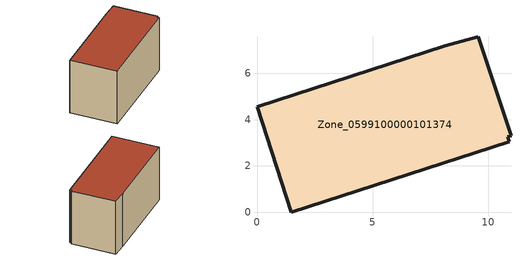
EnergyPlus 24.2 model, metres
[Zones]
Zone_0599100000101374
 floor ground (C_G): 10.86,3.25 10.92,3.04 1.48,0 0,4.57 8.14,7.19 9.57,7.58 10.99,3.29 z3.27
 wall outside (C_F): 9.57,7.58 8.14,7.19 0,4.57 1.48,0 10.92,3.04 10.86,3.25 10.99,3.29 9.57,7.58 z3.27:9.14
 roof outside (C_R): 10.99,3.29 9.57,7.58 8.14,7.19 0,4.57 1.48,0 10.92,3.04 10.86,3.25 z9.14
[BUILDING]
Pand.0599100000101374: North Axis=0; Terrain=City; Loads Convergence Tolerance Value=0.04; Temperature Convergence Tolerance Value=0.4; Solar Distribution=FullExterior; Maximum Number of Warmup Days=25; Minimum Number of Warmup Days=1
[Site:Location]
Rotterdam.The.Hague.AP_ZH_NLD Design_Conditions: Latitude=51.96; Longitude=4.45; Time Zone=1; Elevation=-4.5
[SITE:GROUNDTEMPERATURE:BUILDINGSURFACE]
18, 18, 18, 18, 18, 18, 18, 18, 18, 18, 18, 18
[MATERIAL] Thermal Absorptance=0.9; Solar Absorptance=0.7; Visible Absorptance=0.7
Name | Roughness | Thickness | Conductivity | Density | Specific Heat
G.TI.1946-1964 | MediumSmooth | 0.15 | 1 | 540 | 1210
F.TI.1946-1964 | Rough | 0.3 | 0.857143 | 1920 | 840
R.TI.1946-1964 | MediumRough | 0.2 | 0.277778 | 1500 | 1000
[CONSTRUCTION]
C_G: G.TI.1946-1964
C_F: F.TI.1946-1964
C_R: R.TI.1946-1964
[ZONE]
Zone_0599100000101374: Type=1; Multiplier=1; Ceiling Height=Autocalculate; Volume=Autocalculate; Floor Area=autocalculate; Part of Total Floor Area=Yes
[ZONEINFILTRATION:DESIGNFLOWRATE]
Infil_Zone_0599100000101374: Zone or ZoneList or Space or SpaceList=Zone_0599100000101374; Schedule=AlwaysOn; Design Flow Rate Calculation Method=Flow/Area; Flow Rate per Floor Area=0.003; Constant Term Coefficient=1; Temperature Term Coefficient=0; Velocity Term Coefficient=0; Velocity Squared Term Coefficient=0
[HVACTEMPLATE:ZONE:IDEALLOADSAIRSYSTEM]
Zone_0599100000101374: Maximum Heating Supply Air Temperature=50; Minimum Cooling Supply Air Temperature=13; Maximum Heating Supply Air Humidity Ratio=0.0156; Minimum Cooling Supply Air Humidity Ratio=0.0077; Heating Limit=NoLimit; Cooling Limit=NoLimit; Dehumidification Control Type=ConstantSensibleHeatRatio; Cooling Sensible Heat Ratio=0.7; Dehumidification Setpoint=60; Humidification Control Type=None; Humidification Setpoint=30; Outdoor Air Method=None; Outdoor Air Flow Rate per Person=0.00944; Outdoor Air Flow Rate per Zone Floor Area=0; Outdoor Air Flow Rate per Zone=0; Demand Controlled Ventilation Type=None; Outdoor Air Economizer Type=NoEconomizer; Heat Recovery Type=None; Sensible Heat Recovery Effectiveness=0.7; Latent Heat Recovery Effectiveness=0.65
[ZONECONTROL:THERMOSTAT]
ThermostatControl_Zone_0599100000101374: Zone or ZoneList=Zone_0599100000101374; Control Type Schedule=DualSetpointControlType; Control 1=Thermostat_Zone_0599100000101374; Temperature Difference Between Cutout And Setpoint=0
[THERMOSTATSETPOINT:DUALSETPOINT]
Thermostat_Zone_0599100000101374: Heating Setpoint Temperature Schedule=HeatingSetpoint_Zone_0599100000101374; Cooling Setpoint Temperature Schedule=CoolingSetpoint_Zone_0599100000101374
[SCHEDULE:COMPACT]
HeatingSetpoint_Zone_0599100000101374: Through: 12/31, For: AllDays, Until: 24:00, 21
CoolingSetpoint_Zone_0599100000101374: Through: 12/31, For: AllDays, Until: 24:00, 24
DualSetpointControlType: Through: 12/31, For: AllDays, Until: 24:00, 4
AlwaysOn: Through: 12/31, For: AllDays, Until: 24:00, 1
